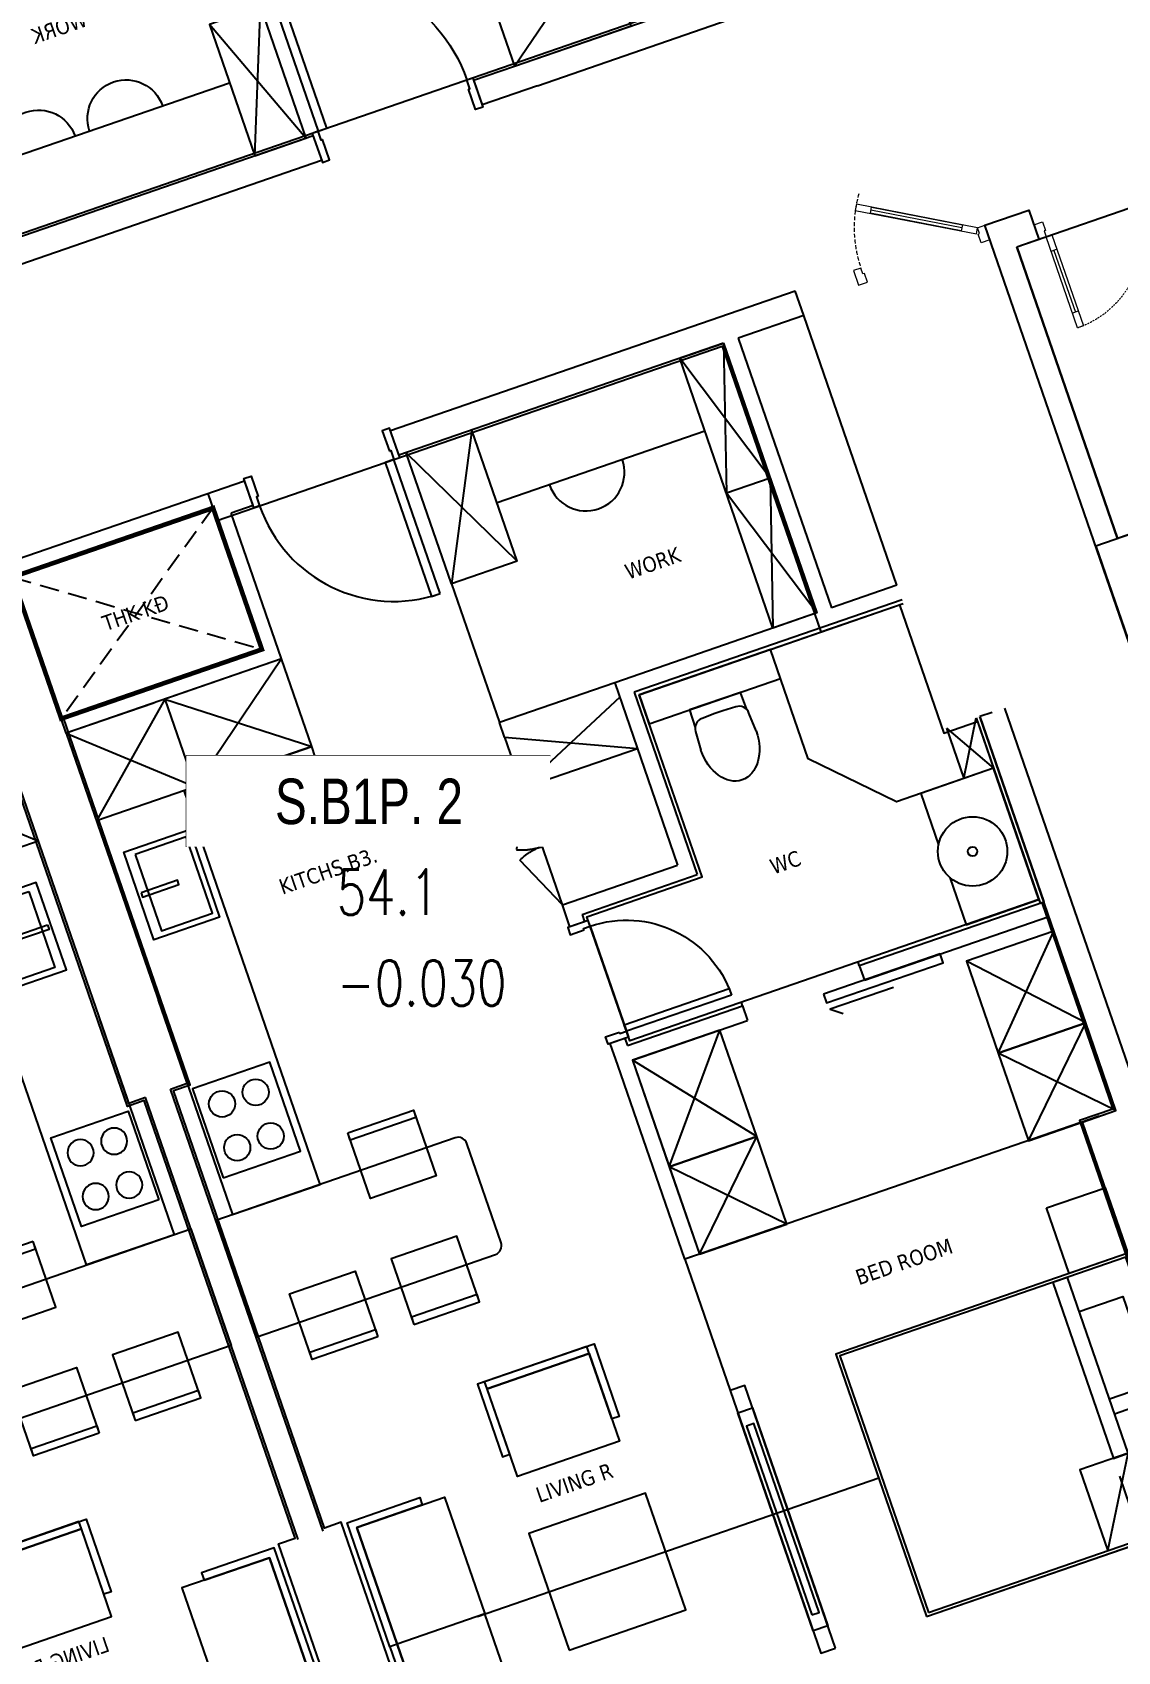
# Model space of a CAD drawing. Header units: millimetres. Extents: x -361702973 to 361248309, y -356458554 to 356543577.
# Drawn here: x -90389 to -83358, y 28556 to 39050 of the extents above; entities that cross this region are included whole.
import ezdxf
from ezdxf.enums import TextEntityAlignment as Align
from ezdxf.xclip import XClip

# ---------------------------------------------------------------- set-up
doc = ezdxf.new("R2010")
doc.units = ezdxf.units.MM
doc.header["$LTSCALE"] = 100
doc.header["$MEASUREMENT"] = 0
doc.header["$XCLIPFRAME"] = 0
doc.set_wipeout_variables(frame=1)
for name, pattern in [('220126_HDN_HBA typical plan$0$HIDDEN', [0.375, 0.25, -0.125]), ('ACAD_ISO03W100', [30, 12, -18]), ('Xref_ST_MBDV Cot vach 30.7.2022$0$HIDDEN', [0.375, 0.25, -0.125]), ('Xref_ST_MBDV Cot vach 30.7.2022$0$HIDDEN2', [0.1875, 0.125, -0.0625])]:
    doc.linetypes.add(name, pattern=pattern)
for name, color, linetype in [('1VinaPVC-Text', 9, 'Continuous'), ('A-_FURN----_E-_N', 251, 'Continuous'), ('A-ANNO-ROOM', 50, 'Continuous'), ('dien tich thong thuy', 3, 'Continuous'), ('IDEA - dim', 251, 'Continuous'), ('KT-Net manh', 139, 'Continuous'), ('KT-Tuong', 1, 'Continuous'), ('truc ky thua', 50, 'Continuous'), ('Xref_ST_MBDV Cot vach 30.7.2022$0$IDEA - dim', 251, 'Continuous'), ('Xref_ST_MBDV Cot vach 30.7.2022$0$KT-Khuat', 9, 'Xref_ST_MBDV Cot vach 30.7.2022$0$HIDDEN')]:
    doc.layers.add(name, color=color, linetype=linetype)
for name, color, linetype, lineweight in [('KT-Chuviet', 255, 'Continuous', 15), ('KT-Net thay', 7, 'Continuous', 15), ('KT-Net truc', 18, 'Continuous', 15), ('Xref_ST_MBDV Cot vach 30.7.2022$0$CUA', 37, 'Continuous', 13)]:
    doc.layers.add(name, color=color, linetype=linetype, lineweight=lineweight)
doc.styles.add('220126_HDN_HBA typical plan$0$211210_HDN_HBA_TYPICAL PLAN CORE OPT 1$0$HBA-Text', font='GOTHIC.TTF')
doc.styles.add('font unicode ccu', font='arial.ttf')
doc.styles.add('ROMANS', font='ROMANS.SHX')
doc.styles.add('Tahoma', font='tahoma.ttf')

# ---------------------------------------------------------------- blocks, each defined once
blk = doc.blocks.new('*U117')
for p, q in [((-1260.000000000004, 525.000000000002), (-1300.000000000004, 525.000000000002)), ((-1280.000000000004, 100.0000000000002), (-1280.000000000004, 525.000000000002)), ((-90.00000000000001, 525.0000000000018), (-50.00000000000001, 525.0000000000018)), ((-70, 100), (-70.00000000000001, 525.0000000000018)), ((-1260.000000000004, 100.0000000000002), (-1300.000000000004, 100.0000000000002)), ((-90, 100), (-50, 100))]:
    blk.add_line(p, q)
for points in [[(-1300.000000000004, 1.776356839400256e-13), (-1260.000000000004, 1.776356839400256e-13), (-1260.000000000004, 625.000000000002), (-1300.000000000004, 625.000000000002)], [(-50, 0), (-90, 0), (-90.00000000000001, 625.0000000000018), (-49.99999999999979, 625.0000000000018)], [(-1350.000000000004, -99.99999998255878), (-1290.000000000004, -99.99999998255875), (-1290.000000000004, -39.99999999999982), (-1300.000000000004, -39.99999999999982), (-1300.000000000004, 1.776356839400256e-13), (-1350.000000000004, 2.060573933704296e-13)], [(0, -99.99999998255892), (-60, -99.99999998255889), (-60, -40), (-50, -40), (-50, 0), (0, 0)]]:
    blk.add_lwpolyline(points, close=True)
at = {"linetype": 'Xref_ST_MBDV Cot vach 30.7.2022$0$HIDDEN2'}
for centre, radius, start, end in [((-1300.000000001013, -1.091216006443577e-09), 625.00000000124, 7.016709298534867e-15, 89.99996073224838), ((-49.99999999983451, -2.645705876602741e-10), 625.000000000419, 90.00003926775162, 180)]:
    blk.add_arc(centre, radius, start, end, dxfattribs=at)
blk = doc.blocks.new('*U119')
blk.add_line((146.6025403784438, -32.67949192431111), (666.2177826508133, -332.6794919252962))
for points in [[(0, 99.99999998255892), (60, 99.9999999825589), (60, 40.00000000000001), (50, 40.00000000000001), (50, 1.4210854715202e-14), (0, 0)], [(50, 1.4210854715202e-14), (742.8203230292576, -400.0000000009848), (762.8203230292576, -365.3589838496073), (70, 34.64101615137771)], [(900.00000000197, 99.99999998255907), (840.00000000197, 99.99999998255903), (840.00000000197, 40.00000000000011), (850.00000000197, 40.00000000000011), (850.00000000197, 1.13686837721616e-13), (900.00000000197, 9.947598300641403e-14)], [(136.6025403784438, -49.99999999999996), (156.6025403784438, -15.35898384862251), (676.2177826508133, -315.3589838496073), (656.2177826508133, -350.0000000009848)]]:
    blk.add_lwpolyline(points, close=True)
at = {"linetype": 'Xref_ST_MBDV Cot vach 30.7.2022$0$HIDDEN'}
blk.add_arc((50, 1.4210854715202e-14), 800.00000000197, 324.9504689264759, 3.239567070474854e-14, dxfattribs=at)
blk = doc.blocks.new('*U147')
at = {"ltscale": 5}
blk.add_lwpolyline([(305, -530), (305, -1.13686837721616e-13), (-305, 0), (-305, -530)], close=True, dxfattribs=at)
for centre in [(-150, -150), (150, -150.0000000000001), (-150, -380), (150, -380)]:
    blk.add_circle(centre, 85, dxfattribs=at)
blk = doc.blocks.new('*U149')
at = {"layer": 'A-_FURN----_E-_N', "linetype": 'Continuous'}
for points in [[(-899.9999999999709, 600), (-899.9999999999709, 1000), (-1349.999999999971, 1000), (-1349.999999999971, 600)], [(-900.0000000000291, -1000), (-900.0000000000291, 1000), (900.0000000000291, 1000), (900.0000000000291, -1000)], [(-880.0000000000291, -980), (-880.0000000000291, 980), (880.0000000000291, 980), (880.0000000000291, -980)], [(1350.000000000029, 600), (1350.000000000029, 1000), (900.0000000000291, 1000), (900.0000000000291, 600)]]:
    blk.add_lwpolyline(points, close=True, dxfattribs=at)
at = {"layer": 'A-_FURN----_E-_N', "linetype": '220126_HDN_HBA typical plan$0$HIDDEN', "ltscale": 500}
blk.add_lwpolyline([(-900.0000000000291, -1000), (-900.0000000000291, 1000), (900.0000000000291, 1000), (900.0000000000291, -1000)], close=True, dxfattribs=at)
at = {"layer": 'A-_FURN----_E-_N', "linetype": 'Continuous'}
for points in [[(-54.9999999999709, 580), (-54.9999999999709, 880), (-655.605454891891, 880), (-655.605454891891, 480), (-448.1151331290312, 480)], [(645.6054548844986, 580), (645.6054548844986, 880), (45.0000000000291, 880), (45.0000000000291, 580)], [(-880.0000000000291, 248.6659454330802), (-326.2632651105232, 580), (880.0000000000291, 580), (880.0000000000291, 480), (-326.2632651105232, 480), (-326.2632651105232, 580), (-326.2632651105232, 248.6659454330802), (-880.0000000000291, 248.6659454330802)]]:
    blk.add_lwpolyline(points, dxfattribs=at)
blk = doc.blocks.new('*U148')
at = {"ltscale": 5}
for points in [[(-300, -450), (300, -450), (300, 0), (-300, 0)], [(-261, -65), (261, -65), (261, -415), (-261, -415)], [(-15, -20), (15, -20), (15, -270), (-15, -270)]]:
    blk.add_lwpolyline(points, close=True, dxfattribs=at)
blk = doc.blocks.new('220126_HDN_HBA typical plan$0$210902_YS plan 330pm ver13$0$TOTO-WC-CW822J')
at = {"color": 0}
blk.add_lwpolyline([(-177.2072506700642, -119.1915361834399), (-175, 0), (175, 0), (177.2072506700642, -119.1915361836145)], dxfattribs=at)
blk.add_lwpolyline([(-190, -270), (-183.3947591906181, -144.5004246227618, -0.3908696114996718), (-115.4352058441145, -78.20653349565691), (-27.76706723973621, -75.77130742336158, -0.01388621073825284), (27.76706724101678, -75.77130742336158), (115.4352058439981, -78.20653349565691, -0.3908696114996718), (183.3947591905016, -144.5004246227618), (190, -270)], format="xyb", dxfattribs=at)
blk.add_ellipse((0, -270), major_axis=(0, -270), ratio=0.7037037037037037, start_param=4.71238898038469, end_param=7.853981633974483, dxfattribs=at)
blk = doc.blocks.new('d800')
blk.add_line((760, 70), (40, 70))
for points in [[(40, 790), (40, 70), (85, 70), (85, 790)], [(50, 25), (40, 25), (40, 70), (0, 70), (0, -70), (50, -70)], [(750, 25), (760, 25), (760, 70), (800, 70), (800, -70), (750, -70)]]:
    blk.add_lwpolyline(points, close=True)
blk.add_arc((40, 70), 720, 0, 90)
blk = doc.blocks.new('9')
for p, q in [((-3000.000000004628, -5599.999999996318), (-3345.000000458938, -5599.999999996784)), ((-3345.000000458938, -5599.999999996784), (-3000.000000005122, -5805.000000001863)), ((-3000.000000004628, -5599.999999996318), (-3345.000000458633, -5805.000000001834))]:
    blk.add_line(p, q)
at = {"color": 6, "const_width": 29.99999999999999}
blk.add_lwpolyline([(-99.99999999902502, -199.9999999962456), (-1069.999999999491, -199.9999999962456), (-1069.99999999952, -1574.999999996304), (-99.99999999943248, -1574.999999996275)], close=True, dxfattribs=at)
at = {"layer": 'A-_FURN----_E-_N', "linetype": 'Continuous'}
for points in [[(-1769.999999998581, -874.9999999943248), (-1839.999999999025, -874.9999999925785), (-1839.999999998603, -1224.999999994412), (-1769.99999999904, -1224.999999994412)], [(-1169.999999999513, -874.9999999944412), (-1769.999999998581, -874.9999999943248), (-1769.999999999069, -1674.999999994441), (-1169.99999999952, -1674.99999999626)], [(-1769.99999999904, -1224.999999994412), (-1839.999999998603, -1224.999999994412), (-1839.999999999069, -1674.999999994441), (-1769.999999999069, -1674.999999994441)]]:
    blk.add_lwpolyline(points, close=True, dxfattribs=at)
at = {"layer": 'IDEA - dim'}
for p, q in [((-1769.999999998581, -874.9999999943248), (-1769.999999998559, -199.999999994383)), ((-2119.999999999491, -2874.999999994325), (-2470, -2874.999999994485)), ((-2119.999999999083, -2874.999999992549), (-2020.000000004657, -2874.999999992549)), ((-2020.000000003696, -3665), (-2020.000000003696, -2874.999999996289)), ((-1070.000002763205, -2875.000003132969), (-169.9999999995052, -2875.000003684283)), ((-1070.000002762747, -3325.000003041656), (-1070.000002763205, -2875.000003132969)), ((-1070.000002762747, -3325.000003041656), (-170.0000000004366, -3325.000003684312)), ((-1070.000003144582, -3324.999999349879), (-1069.999996950355, -3325.000003041656)), ((-669.9999999999709, -4749.999999998079), (-670.0000000004366, -3325.000003689929)), ((-4269.999999999025, -3764.999999994412), (-4244.999999999069, -3764.999999996289)), ((-4270, -4564.999999998108), (-4244.999999999971, -4564.999999996217)), ((-1095.000000000444, -5049.999999996304), (-1095.000000000422, -4749.999999998137)), ((-169.9999999995052, -5599.999999996289), (-6.955815479159355e-09, -5599.999999998137)), ((-3000.000000004613, -5830.000000001804), (-4269.99999999904, -5830.000000001892))]:
    blk.add_line(p, q, dxfattribs=at)
blk.add_lwpolyline([(-5269.99999999904, -84.99999998044223), (-5269.99999999904, -1724.999999976731, 0.414213562373095), (-5209.999999999505, -1784.999999976717), (-4529.999999998574, -1784.999999976717, 0.414213562373095), (-4469.999999999069, -1724.999999978565), (-4469.99999999904, -84.99999998042767)], format="xyb", close=True, dxfattribs=at)
for points in [[(-1169.999999999985, -799.9999999963038), (-1169.999999999505, -199.9999999962456), (-4469.999999998574, -199.9999999944121), (-4469.999999998574, -799.9999999944121), (-1769.99999999904, -799.9999999962893), (-1769.999999999069, -1674.999999994441), (-1169.99999999952, -1674.99999999626)], [(-3269.999999999971, -2874.999999992491), (-2469.999999999025, -2874.999999992579), (-2469.999999999956, -3664.999999996217)], [(-3000.000000005122, -5805.000000001863), (-4244.999999999956, -5805.000000001775), (-4244.99999999952, -2999.999999992549), (-3394.999999999069, -2999.999999992549), (-3394.999999999549, -3789.999999996289), (-2144.99999999904, -3789.999999996246), (-2144.999999999513, -5599.999999996246)], [(-4476.139892185995, -4728.893979981542), (-4476.139892186475, -4294.403265398025), (-4530.01426306089, -4363.505103575066)], [(-3000.00000000326, -5805.000000001848), (-3345.000000458633, -5805.000000001834), (-3345.000000459579, -5140.000000456363), (-2895.000000459579, -4690.000000456275), (-2144.999999999505, -4690.000000456363), (-2144.999999999513, -5599.999999996246)], [(-3922.249721609478, -5305.000002011584), (-4245.000000000444, -5305.000002011599), (-4244.999999999956, -5805.000000001775), (-3345.000000458633, -5805.000000001834), (-3345.000000459113, -5305.000002011642), (-3697.750278390442, -5305.000002009823)]]:
    blk.add_lwpolyline(points, dxfattribs=at)
for points in [[(-8249.999999999549, -748.0050340611488), (-8249.99999999904, -299.9999999962747), (-7449.999999999032, -299.9999999944703), (-7449.999999999549, -249.9999999962893), (-8299.999999999025, -249.9999999962747), (-8299.99999999904, -748.0050340610906)], [(-8249.99999999904, -299.9999999962747), (-8249.99999999904, -899.9999999963038), (-7449.999999999542, -899.9999999944121), (-7449.999999999032, -299.9999999944703)], [(-6649.999999999505, -748.0050340610906), (-6649.999999999025, -299.9999999962165), (-7449.999999999032, -299.9999999944703), (-7449.999999999549, -249.9999999962893), (-6599.999999999513, -249.9999999943975), (-6599.999999999491, -748.0050340592861)], [(-6649.999999999025, -299.9999999962165), (-6649.999999999491, -899.9999999944121), (-7449.999999999542, -899.9999999944121), (-7449.999999999032, -299.9999999944703)], [(-5526.365906123057, -831.6291622417048), (-5526.365906122141, -381.6291622417048), (-5076.365906122584, -381.6291622435383), (-5076.365906122577, -831.6291622435092)], [(-5526.365906123057, -831.6291622417048), (-5526.365906122141, -381.6291622417048), (-5476.365906123057, -381.6291622435383), (-5476.365906123028, -831.6291622434801)], [(-5526.365906123043, -1078.370892607607), (-5526.365906122577, -1528.370892607505), (-5076.365906123494, -1528.370892607607), (-5076.36590612257, -1078.370892607636)], [(-5526.365906123043, -1078.370892607607), (-5526.365906122577, -1528.370892607505), (-5476.36590612305, -1528.370892609484), (-5476.365906123552, -1078.370892607621)], [(-4213.634093875517, -1078.370892607665), (-4213.634093875517, -1528.37089260947), (-4663.634093875968, -1528.370892607592), (-4663.634093875036, -1078.370892607578)], [(-4213.634093875517, -1078.370892607665), (-4213.634093875517, -1528.37089260947), (-4263.634093875546, -1528.370892607621), (-4263.634093875524, -1078.370892607578)], [(-7849.999999999025, -1340.677188733593), (-7849.999999998581, -2140.677188733593), (-7049.999999999025, -2140.677188733593), (-7049.999999999032, -1340.677188733593)], [(-6524.261134151835, -1390.677188735455), (-6076.256100086466, -1390.677188735397), (-6076.256100086466, -2090.677188733622), (-6026.256100086001, -2090.677188735455), (-6026.25610008552, -1340.677188735455), (-6524.261134151355, -1340.677188735455)], [(-6076.256100086466, -2090.677188733622), (-6676.256100086495, -2090.67718873547), (-6676.256100086466, -1390.677188735426), (-6076.256100086466, -1390.677188735397)], [(-6524.261134151326, -2090.677188733636), (-6076.256100086466, -2090.677188733622), (-6076.256100086466, -1390.677188735397), (-6026.256100086001, -1390.677188735455), (-6026.25610008552, -2140.677188735368), (-6524.261134151384, -2140.677188733593)], [(-124.9999999995052, -1875.000000003725), (-124.9999999995343, -1865.000000003725), (-184.9999999994907, -1865.000000003725), (-184.9999999990541, -1825.000000003725), (15.00000000097498, -1825.000000003725), (15.00000000050932, -1875.000000005501)], [(-1105.000000000429, -2785.000000005646), (-185, -2785.000000005617), (-185.0000000004366, -2725.00000000553), (-1105.000000000451, -2725.000000003711)], [(-124.9999999999709, -2775.000000005544), (-124.9999999990614, -2785.000000003667), (-185, -2785.000000005617), (-184.9999999999563, -2825.000000003711), (15.00000000097498, -2825.000000003725), (15.0000000000291, -2775.000000003638)], [(-8399.99999999997, -2974.999999994325), (-6599.999999999054, -2974.99999999447), (-6599.99999999904, -2874.999999992549), (-8399.99999999904, -2874.999999992564)], [(-6752.49999999904, -2874.999999996187), (-6752.499999999025, -2974.999999994412), (-8247.499999999956, -2974.999999994412), (-8247.499999999505, -2874.999999996304)], [(-8147.499999999491, -2899.999999994412), (-8147.499999999971, -2949.999999996333), (-6852.499999999534, -2949.999999998123), (-6852.499999999491, -2899.999999996275)], [(-5699.999999999505, -3574.999999992549), (-5099.99999999952, -3574.999999990716), (-5099.999999999491, -2974.999999990687), (-5699.999999999025, -2974.999999990687), (-5699.999999999505, -3574.999999992549)], [(-5099.99999999952, -3574.999999990716), (-4369.999999999491, -3574.999999990599), (-4369.999999999505, -2974.999999992549), (-5099.999999999491, -2974.999999990687), (-5099.99999999952, -3574.999999990716)], [(-2144.999999999505, -4690.000000456363), (-2144.99999999904, -3789.999999996246), (-2344.999999999956, -3789.999999998137), (-2344.999999999971, -4690.000000456261)], [(-4370.000000000422, -4285.574825735763), (-4429.999999999956, -4285.574825735705), (-4429.999999999971, -5085.574825735763), (-4370.000000000015, -5085.5748257339)], [(-170.000000000422, -5049.999999998137), (-2020.000000000888, -5049.999999996275), (-2020.000000000902, -4749.999999998166), (-170.0000000013679, -4749.999999998137)], [(-5699.999999999985, -5830.000000005559), (-5099.99999999904, -5830.000000005617), (-5099.999999999025, -5229.999999999942), (-5699.999999999971, -5230.000000001804), (-5699.999999999985, -5830.000000005559)], [(-5099.999999999971, -5830.000000001775), (-4469.999999999964, -5830.000000001863), (-4469.999999999971, -5230.000000001863), (-5099.999999999025, -5229.999999999942), (-5099.99999999904, -5830.000000005617)]]:
    blk.add_lwpolyline(points, close=True, dxfattribs=at)
for radius in [224.9999999999998, 29.99999999999998]:
    blk.add_circle((-3810.000000000015, -5500.000002006069), radius, dxfattribs=at)
for centre, radius, end in [((-185, -2785.000000005617), 919.9999999999993, 180), ((-669.999999999498, -3933.683784391746), 249.9999999999998, 270)]:
    blk.add_arc(centre, radius, 90, end, dxfattribs=at)
at = {"layer": 'KT-Net manh', "linetype": 'ACAD_ISO03W100', "ltscale": 4}
for p, q in [((-1169.999999999505, -199.9999999962456), (-1769.999999998581, -874.9999999943248)), ((-1169.999999999513, -874.9999999944412), (-1769.999999998559, -199.999999994383)), ((-7450.000000000015, -849.9999999962893), (-7449.999999999534, -3599.999999994398)), ((-1169.999999999513, -874.9999999944412), (-1769.999999999069, -1674.999999994441)), ((-1169.99999999952, -1674.99999999626), (-1769.999999998581, -874.9999999943248)), ((-3269.999999999971, -2874.999999992491), (-2905.673725120723, -2709.87469776909)), ((-2469.999999999025, -2874.999999992579), (-2834.326274876483, -2709.874697769061)), ((-5699.999999999534, -2874.999999992564), (-6599.99999999904, -2874.999999992549)), ((-5699.999999999971, -5714.999999998079), (-5699.999999999534, -2874.999999992564)), ((-2119.999999999491, -2874.999999994325), (-2469.999999999956, -3664.999999996217)), ((-2119.999999999971, -3664.999999998065), (-2469.999999999025, -2874.999999992579)), ((-1070.000002763205, -2875.000003132969), (-2019.999999999985, -2875.000003132969)), ((-170.0000000716682, -3325.000003686087), (-1070.00000276322, -2875.000003164634)), ((-169.9999999995052, -2875.000003684283), (-1070.000002762747, -3325.000003041656)), ((-5699.999999999505, -3574.999999992549), (-5099.999999999491, -2974.999999990687)), ((-5699.999999999025, -2974.999999990687), (-5099.99999999952, -3574.999999990716)), ((-5099.99999999952, -3574.999999990716), (-4369.999999999505, -2974.999999992549)), ((-5099.999999999491, -2974.999999990687), (-4369.999999999491, -3574.999999990599)), ((-2020.000000000931, -5049.999999990687), (-1095.000000000466, -4749.999999992535)), ((-1095.000000000473, -5049.999999990701), (-2020.000000000931, -4749.999999992549)), ((-1095.000000000473, -5049.999999990701), (-170.0000000013679, -4749.999999992549)), ((-170.0000000004366, -5049.999999992579), (-1095.000000000466, -4749.999999992535)), ((-5699.999999999985, -5830.000000005559), (-5099.999999999025, -5229.999999999942)), ((-5699.999999999971, -5230.000000001804), (-5099.99999999904, -5830.000000005617)), ((-5099.999999999971, -5830.000000001775), (-4469.999999999971, -5230.000000001863)), ((-5099.999999999025, -5229.999999999942), (-4469.999999999964, -5830.000000001863))]:
    blk.add_line(p, q, dxfattribs=at)
for centre, start, end in [((-3269.999999999971, -2874.999999992491), 0, 24.38168205638541), ((-2469.999999999025, -2874.999999992579), 155.6183179436146, 180)]:
    blk.add_arc(centre, 399.9999999999997, start, end, dxfattribs=at)
at = {"layer": 'KT-Tuong'}
for p, q in [((-6600.000000001128, -84.99999998036947), (-3569.999999998581, -84.99999998047133)), ((-3569.999999998581, -84.99999998047133), (-3569.999999998574, -199.9999999962747)), ((-3569.999999998574, -199.9999999962747), (-3000.000000068831, -199.9999999899592)), ((-1169.99999999952, -1674.99999999626), (-1169.999999999505, -199.9999999962456)), ((-1169.999999999505, -199.9999999962456), (-1069.999999999505, -199.9999999962311)), ((-1069.99999999952, -1574.999999996304), (-1069.999999999505, -199.9999999962311)), ((-99.99999999902502, -199.9999999962456), (-99.99999999943248, -1574.999999996275)), ((9.604264050722122e-10, -199.9999999962602), (4.94765117764473e-10, -1824.999999994412)), ((-1169.99999999952, -1674.99999999626), (-169.9999999995125, -1674.999999996289)), ((-1069.99999999952, -1574.999999996304), (5.675246939063072e-10, -1574.999999996289)), ((-169.9999999995271, -1824.999999992477), (-169.9999999995125, -1674.999999996289)), ((-169.9999999999709, -1824.999999994412), (4.94765117764473e-10, -1824.999999994412)), ((-169.9999999999782, -5049.999999996202), (-169.9999999990396, -2825.000000005588)), ((2.91038304567337e-11, -2825.000000003725), (-7.436028681695461e-09, -5599.999999998137)), ((-4219.999999998574, -2974.999999990687), (-4219.999999999047, -2874.999999990629)), ((-3419.999999999505, -2974.999999990745), (-3420, -2874.999999992579)), ((-4219.99999999904, -2974.999999988882), (-4269.99999999904, -2974.999999990614)), ((-4269.99999999904, -2974.999999990614), (-4269.999999999025, -3764.999999994412)), ((-3369.999999998152, -2974.999999990687), (-3419.999999999971, -2974.999999988839)), ((-3369.999999998152, -2974.999999990687), (-3369.999999999505, -3764.999999994368)), ((-2020.000000003696, -3664.999999996275), (-3269.999999999534, -3664.999999996275)), ((-2020.000000001353, -5049.999999994412), (-2020.000000003245, -3664.999999996275)), ((-4269.999999999025, -3764.999999994412), (-4369.999999999956, -3764.999999996187)), ((-2119.999999999971, -3764.999999994354), (-3369.999999999505, -3764.999999994368)), ((-2119.999999999491, -5599.999999994354), (-2119.999999999505, -3764.999999998152)), ((-4270, -4564.999999998108), (-4370.000000000429, -4564.999999996202)), ((-4270, -4564.999999998108), (-4269.99999999904, -5830.000000001892)), ((-2020.000000000888, -5049.999999996275), (-170.000000000422, -5049.999999998137)), ((-169.999999999025, -5149.999999994325), (-2020.000000000917, -5149.999999994412)), ((-2020.000000000437, -5599.999999996275), (-2020.000000000458, -5149.999999992549)), ((-169.9999999995052, -5599.999999996289), (-169.9999999995198, -5149.999999994412)), ((-2020.000000000437, -5599.999999996275), (-169.9999999995052, -5599.999999996289)), ((-3000.000000003725, -5914.999999994441), (-3000.000000003682, -5830.000000001863))]:
    blk.add_line(p, q, dxfattribs=at)
for points in [[(-4369.999999999505, -2974.999999992549), (-5699.999999999025, -2974.999999990687), (-5699.999999999534, -2874.999999992564), (-4369.999999999534, -2874.999999992564)], [(-4369.999999999534, -2874.999999992564), (-4219.999999999047, -2874.999999990629)], [(-3420, -2874.999999992579), (-3269.999999999971, -2874.999999992491), (-3269.999999999534, -3664.999999996275)], [(-4369.999999999505, -2974.999999992549), (-4369.999999999956, -3764.999999996187)], [(-4370.000000000429, -4564.999999996202), (-4369.999999999971, -5830.000000001863)], [(-169.9999999999782, -5049.999999996202), (-2020.000000000917, -5049.999999994412)], [(-6600.00000000788, -5830.000000001819), (-6600.000000007873, -5599.999999986903), (-5700, -5599.999999986961), (-5699.999999999971, -5830.000000001848), (-3000.000000003682, -5830.000000001863)]]:
    blk.add_lwpolyline(points, dxfattribs=at)
at = {"layer": 'Xref_ST_MBDV Cot vach 30.7.2022$0$KT-Khuat', "linetype": 'Xref_ST_MBDV Cot vach 30.7.2022$0$HIDDEN', "ltscale": 5}
for p, q in [((-99.9999999990323, -199.9999999962165), (-1069.99999999952, -1574.999999996304)), ((-100.0006484076293, -1574.999999996275), (-1069.999999999491, -200.0009205046372))]:
    blk.add_line(p, q, dxfattribs=at)
at = {"layer": 'IDEA - dim', "extrusion": (0, 0, -1), "xscale": -1, "zscale": -1, "rotation": 180}
blk.add_blockref('*U147', (3919.999999998574, -749.9999999961874), dxfattribs=at)
at = {"layer": 'IDEA - dim'}
for name, p, xscale, rotation in [('*U148', (-2319.999999998567, -299.9999999944121), -1, 359.9999999999918), ('d800', (-4219.999999999025, -2929.999999990687), -1, 180), ('*U149', (-7500.000000000422, -4599.999999998152), -1, 180), ('220126_HDN_HBA typical plan$0$210902_YS plan 330pm ver13$0$TOTO-WC-CW822J', (-2345.000000000022, -4240.000000227257), -1.000000000000001, 270)]:
    blk.add_blockref(name, p, dxfattribs=dict(at, xscale=xscale, rotation=rotation))
at = {"layer": '1VinaPVC-Text', "style": 'Tahoma'}
for s, p in [('THK KĐ', (-628.4577645069803, -656.3248349818023)), ('KITCHS.B3.', (-2616.439761780421, -1181.604633180483)), ('LIVING R', (-6885.44221854207, -1468.461951309728)), ('BED ROOM', (-6228.253716063686, -3886.102424358964)), ('WORK', (-1417.810789075636, -3966.13517803885)), ('WC', (-3531.033974959486, -4230.913363981905))]:
    blk.add_text(s, height=99.99999999999991, rotation=270, dxfattribs=at).set_placement(p)
blk = doc.blocks.new('10')
at = {"layer": 'IDEA - dim'}
for p, q in [((-9430.000000001062, -1444.999999977648), (-8829.999999999185, -644.9999999795109)), ((-8529.999997237697, -2875.000003121793), (-9430.000000001848, -2875.000003671274)), ((-8930.000000004642, -5174.999999979511), (-8930.000000036773, -3225.000003496185))]:
    blk.add_line(p, q, dxfattribs=at)
for points in [[(-9429.9999999992, -569.9999999813735), (-9429.999999998254, 30.0000000204891), (-6029.999999998574, 30.00000001117587), (-6029.99999999904, -569.9999999888241), (-8830.000000000116, -569.9999999832362), (-8830.000000000582, -1444.999999979511), (-9430.000000001062, -1444.999999977648)], [(-8529.999997238148, -2875.000003153458), (-8529.999997237683, -3225.000003360212), (-9430.00000000278, -3225.000003671274), (-9430.00000000278, -2875.000003671274)]]:
    blk.add_lwpolyline(points, dxfattribs=at)
for points in [[(-9430.000000000582, -644.9999999794818), (-8829.999999999185, -644.9999999795109), (-8830.000000000582, -1444.999999979511), (-9430.000000001062, -1444.999999977648)], [(-9474.999999999956, -1774.999999992579), (-9475.000000001353, -1764.999999988824), (-9415.000000001353, -1764.999999986961), (-9415.000000000888, -1724.999999990687), (-9615.000000000888, -1724.999999988853), (-9615.000000000422, -1774.999999988824)], [(-8395.000000000931, -2784.999999990716), (-9415.000000001863, -2784.999999990687), (-9415.000000001397, -2724.999999990687), (-8395.000000000931, -2724.999999988824)], [(-9475.000000000917, -2774.999999990716), (-9475.000000001848, -2784.999999990687), (-9415.000000001863, -2784.999999990687), (-9415.00000000278, -2824.999999988824), (-9615.000000001848, -2824.999999988824), (-9615.000000002314, -2774.999999990658)]]:
    blk.add_lwpolyline(points, close=True, dxfattribs=at)
for centre, radius, start, end in [((-9414.999999999229, -2784.999999984313), 1019.999999997356, 0, 90), ((-8930.000000003245, -3933.683784373075), 250, 270.0000000266804, 90.00000002668041), ((-8930.000000004657, -4533.683784374967), 250, 270.0000000266804, 90.00000002668041)]:
    blk.add_arc(centre, radius, start, end, dxfattribs=at)
at = {"layer": 'KT-Net manh', "linetype": 'ACAD_ISO03W100', "ltscale": 4}
for p, q in [((-9430.00000000278, -3225.000003671274), (-8529.999997238148, -2875.000003153458)), ((-9430.000000001848, -2875.000003671274), (-8529.999997237683, -3225.000003360212))]:
    blk.add_line(p, q, dxfattribs=at)
at = {"layer": 'KT-Tuong'}
for p, q in [((-9600.000000000306, -1344.999999977677), (-9600.000000000422, -1724.999999975786)), ((-9430.000000001353, -1724.999999977648), (-9430.000000001062, -1444.999999977648)), ((-9430.000000001353, -1724.99999997954), (-9600.000000000422, -1724.999999975786)), ((-9430.000000005108, -5474.999999979482), (-9430.000000005122, -2824.999999988824))]:
    blk.add_line(p, q, dxfattribs=at)
for points in [[(-9600.000000000306, -1344.999999977677), (-9600.000000000291, 200.0000000006112), (-9500.000000000291, 200.0000000006112)], [(-9430.000000001062, -1444.999999977648), (-9430.000000001048, 30.00000002363231)], [(-9430.000000001062, -1444.999999977648), (-9430.000000001062, -1444.999999977648)], [(-9430.000000006039, -5574.999999981374), (-9430.000000006039, -5799.999999986932), (-9600.000000005573, -5799.999999985099), (-9600.000000000917, -2824.999999986961)]]:
    blk.add_lwpolyline(points, dxfattribs=at)
at = {"layer": '1VinaPVC-Text', "style": 'Tahoma'}
blk.add_text('WORK', height=100, rotation=270.0000000266804, dxfattribs=at).set_placement((-8282.1892109271, -3966.135178057448))
blk = doc.blocks.new('A$C418F5BC8')
at = {"layer": 'A-ANNO-ROOM', "insert": (648.1133449638728, 1090.790118377889), "char_height": 600, "attachment_point": 2, "rotation": 50.44882673977027, "style": '220126_HDN_HBA typical plan$0$211210_HDN_HBA_TYPICAL PLAN CORE OPT 1$0$HBA-Text'}
blk.add_mtext_dynamic_manual_height_columns('SL-S', width=722857412.8743668, gutter_width=9765.624999999996, heights=[0], dxfattribs=at)
blk = doc.blocks.new('A$C1AAC5519')
at = {"layer": 'A-ANNO-ROOM', "insert": (772.955269176513, 1216.574747113511), "char_height": 600, "attachment_point": 2, "rotation": 50.44882673977027, "style": '220126_HDN_HBA typical plan$0$211210_HDN_HBA_TYPICAL PLAN CORE OPT 1$0$HBA-Text'}
blk.add_mtext_dynamic_manual_height_columns('1-BR', width=722857412.8743668, gutter_width=9765.624999999996, heights=[0], dxfattribs=at)
blk = doc.blocks.new('A$C2A6C5140')
at = {"layer": 'A-ANNO-ROOM', "insert": (731.4497625969816, 1190.0169191678, 0.0003277973379295924), "char_height": 600, "attachment_point": 2, "rotation": 50.44882673977027, "style": '220126_HDN_HBA typical plan$0$211210_HDN_HBA_TYPICAL PLAN CORE OPT 1$0$HBA-Text'}
blk.add_mtext_dynamic_manual_height_columns('2-BR', width=722857412.8743668, gutter_width=9765.624999999996, heights=[0], dxfattribs=at)
blk = doc.blocks.new('A$C5388591E')
at = {"layer": 'A-ANNO-ROOM', "insert": (894.3001998505497, 842.1987865094561, 0.0004622000541105721), "char_height": 600, "attachment_point": 2, "rotation": 1.4064704596368105, "style": '220126_HDN_HBA typical plan$0$211210_HDN_HBA_TYPICAL PLAN CORE OPT 1$0$HBA-Text'}
blk.add_mtext_dynamic_manual_height_columns('3-BR', width=722857412.8743668, gutter_width=9765.624999999996, heights=[0], dxfattribs=at)
blk = doc.blocks.new('A$C21AF0CCA')
at = {"layer": 'A-ANNO-ROOM', "insert": (1197.56892258345, 814.6835720778872), "char_height": 600, "attachment_point": 2, "rotation": 0.10542954816276216, "style": '220126_HDN_HBA typical plan$0$211210_HDN_HBA_TYPICAL PLAN CORE OPT 1$0$HBA-Text'}
blk.add_mtext_dynamic_manual_height_columns('1-BR+', width=722857412.8743668, gutter_width=9765.624999999996, heights=[0], dxfattribs=at)
blk = doc.blocks.new('*U308')
blk.add_line((-146.6025403784438, -32.67949192431111), (-579.615242271595, -282.6794919248491))
for points in [[(-800.0000000010757, 99.99999998255906), (-740.0000000010757, 99.99999998255902), (-740.0000000010757, 40.00000000000009), (-750.0000000010757, 40.0000000000001), (-750.0000000010757, 1.012523398457337e-13), (-800.0000000010757, 8.70414851305317e-14)], [(-50, 1.4210854715202e-14), (-656.2177826500392, -350.0000000005377), (-676.2177826500392, -315.3589838491602), (-69.99999999999999, 34.64101615137771)], [(2.66100453930543e-14, 99.99999998255892), (-59.99999999999997, 99.9999999825589), (-59.99999999999999, 40.00000000000001), (-49.99999999999999, 40.00000000000001), (-50, 1.4210854715202e-14), (0, 0)], [(-136.6025403784438, -49.99999999999996), (-156.6025403784438, -15.35898384862251), (-589.615242271595, -265.3589838491602), (-569.615242271595, -300.0000000005377)]]:
    blk.add_lwpolyline(points, close=True)
at = {"linetype": 'Xref_ST_MBDV Cot vach 30.7.2022$0$HIDDEN'}
blk.add_arc((-50, 1.4210854715202e-14), 700.0000000010757, 180, 215.0495310735241, dxfattribs=at)
blk = doc.blocks.new('TAG CAO DO SAN')
at = {"layer": 'KT-Net thay', "flags": 128}
blk.add_lwpolyline([(1526701.778855525, -266095.2298759429), (1526701.778855525, -266566.6584041911), (1527644.63591202, -266566.6584041911), (1527644.63591202, -266095.2298759429)], close=True, dxfattribs=at)
blk.add_wipeout([(1526701.778855525, -266095.2298759429), (1527644.6359120198, -266095.2298759429), (1527644.6359120198, -266566.65840419114), (1526701.778855525, -266566.65840419114)]).dxf.layer = 'KT-Net thay'
for points in [[(1526701.778855525, -266330.9441400666), (1527644.63591202, -266330.9441400666)], [(1526701.778855525, -266566.6584041911), (1527644.63591202, -266566.6584041911)]]:
    blk.add_lwpolyline(points, dxfattribs=at)
at = {"layer": 'KT-Chuviet', "color": 31, "style": 'ROMANS', "width": 0.75}
blk.add_text('DTTT:', height=117.8571320618522, dxfattribs=at).set_placement((1526748.92170835, -266507.8139601254))
at = {"layer": 'KT-Chuviet', "color": 31, "style": 'font unicode ccu', "width": 0.75}
blk.add_attdef('TÊNPHÒNG', text='', height=117.85713, dxfattribs=at).set_placement((1527175.308820772, -266213.4467624734), align=Align.MIDDLE_CENTER)
at = {"layer": 'KT-Chuviet', "color": 31, "ltscale": 15, "style": 'ROMANS', "width": 0.75, "flags": 8}
blk.add_attdef('CAO-DO', (1527091.943339912, -266507.7298381611), '', height=117.8571320618522, dxfattribs=at)

msp = doc.modelspace()

# ---------------------------------------------------------------- linework, layer by layer
at = {"layer": 'Defpoints', "elevation": 4.469598132449163e-10}
msp.add_lwpolyline([(-84011.02004496579, 37660.09295292766), (-81269.79386573145, 38606.49616192075), (-80323.39065672175, 35865.26998247628), (-81599.47870565241, 35424.70297141679), (-81893.19004641564, 36275.4283375355), (-83358.32817668299, 35769.5921396309)], close=True, dxfattribs=at)
at = {"layer": 'dien tich thong thuy'}
for points, elevation in [([(-89111.26033977733, 47943.67204340069), (-88197.55800940428, 45297.16289776114), (-87980.08818735788, 45372.04221973183), (-85891.47015217706, 39322.42786709229), (-91175.4199253193, 37498.15409523848), (-91774.26471447264, 39232.68859143739), (-91882.96851123412, 39195.15880901241), (-92617.24686305251, 41321.97222397134), (-92626.69936711802, 41318.70876463028), (-93382.19020465121, 43506.96345602664), (-93273.4816587785, 43544.49487807331), (-94188.1370591378, 46190.88985590629)], -5.46011708795021e-05), ([(-83859.62883820188, 33406.62311041308), (-83850.17633408375, 33409.88656977218), (-83388.3968372956, 32072.35724435584), (-83605.80443083851, 31997.2976795018), (-82398.32447488025, 28499.87117477597), (-84851.24927981912, 27653.00347582463), (-84974.1318326832, 27610.57850438842), (-87474.31915850613, 26747.39350850906), (-88388.15812611909, 29394.29841947944), (-88496.7996941142, 29356.58839424761), (-89475.82937300841, 32192.31608477532), (-89367.12557622815, 32229.84586720529), (-90187.8856008004, 34607.15063985436), (-88902.34504751395, 35050.98111035179), (-89191.16119921795, 35887.52772023965), (-85920.59479219584, 37016.68465232274), (-85280.95676130576, 35163.99385529008), (-84770.52154203945, 35340.22065961331), (-84483.40340520874, 34508.59229472646), (-84265.93358284251, 34583.4716168048)], 5.460151078797131e-05)]:
    msp.add_lwpolyline(points, close=True, dxfattribs=dict(at, elevation=elevation))
at = {"layer": 'dien tich thong thuy', "elevation": 1.548779697251709e-10}
msp.add_lwpolyline([(-92419.19133792768, 34773.05635515037), (-93336.0842323729, 34456.50079902242), (-95547.9701839129, 33692.85131311203), (-94949.12539474962, 31958.3168169165), (-95350.85681784686, 31819.61979481376), (-95022.87915374822, 30869.64313622367), (-95240.28674728688, 30794.58357136659), (-94833.98605927119, 29617.74681509734), (-94843.43856333774, 29614.4833557558), (-94381.65906651826, 28276.95403035027), (-94164.24787743368, 28352.01483656386), (-92957.65470816895, 24854.2821703914), (-90503.84671137987, 25701.45478973981), (-90380.96415851693, 25743.87976117925), (-87880.77683293691, 26607.06475700835), (-88794.61580054021, 29253.96966795081), (-88685.8497752725, 29291.3192074789), (-89664.87945423112, 32127.0468979844), (-89773.58325100922, 32089.51711555228), (-90594.75761254187, 34468.02200235391), (-91879.46949129248, 34021.79130373084), (-92168.6999801592, 34859.53802770144), (-92419.19133792723, 34773.05635514906)], dxfattribs=at)
at = {"layer": 'truc ky thua', "elevation": 4.469598132449163e-10}
msp.add_lwpolyline([(-81893.19004641564, 36275.42833753551), (-83500.11573768144, 35720.64024953011), (-82031.55903463287, 31467.01342156364), (-82898.60169750225, 31220.56460107272), (-81935.9434442842, 28432.2562142218), (-79474.2198523858, 29281.95987044426)], close=True, dxfattribs=at)
at = {"layer": 'Xref_ST_MBDV Cot vach 30.7.2022$0$IDEA - dim', "color": 1}
for p, q in [((-84011.02004496564, 37660.09295292725), (-83869.23248396767, 37709.04484304864)), ((-84011.02004496579, 37660.09295292766), (-83358.32817668375, 35769.59213963061)), ((-82914.91899417088, 31267.82712141718), (-84089.76435661822, 34670.72858404106))]:
    msp.add_line(p, q, dxfattribs=at)
at = {"layer": 'Xref_ST_MBDV Cot vach 30.7.2022$0$IDEA - dim', "color": 1, "elevation": 4.469598132449163e-10}
msp.add_lwpolyline([(-82981.34098260163, 34524.4493141516), (-83075.86602326413, 34491.8147207406), (-84218.07679275432, 37800.19114412987), (-83934.5016707858, 37898.09492435693), (-83869.23248396767, 37709.04484304864)], dxfattribs=at)

# ---------------------------------------------------------------- block references
at = {"layer": 'A-ANNO-ROOM'}
for p in [(-193366.6029767873, 192837.9996409905, 5.460855537377236e-05), (-194725.1126339572, 187914.7636662904, 5.460855537377236e-05), (-204628.500881133, 156603.4286092457, 5.461079910308954e-05), (-263479.6090599558, 50485.12915140932, 5.460850030168077e-05), (-269121.1781233152, 49296.5544193383, 5.460850030168077e-05), (-249390.2929153891, 45734.43883928895, 5.460850030168077e-05), (-231828.0778406897, 44407.82273046864, 5.460832008522107e-05), (-260545.3674363113, 42210.52099001262, 5.460850030168077e-05), (-266005.9544405445, 40714.37009385967, 5.460850030168077e-05), (-231175.8712175231, 40645.45605562796, 5.460850030168077e-05), (-228303.7210763374, 35687.765146195, 5.460832008522128e-05)]:
    msp.add_blockref('A$C21AF0CCA', p, dxfattribs=at)
at = {"layer": 'dien tich thong thuy'}
for name, p, rotation in [('A$C2A6C5140', (-235738.0721845079, 62244.32288491951, 3.214423980650787e-05), 310.9576437198666), ('A$C2A6C5140', (-226971.972951604, 58672.53392838872, 1.895367564819208e-05), 310.9576437198666), ('A$C2A6C5140', (-182858.1837168724, 33888.05154022964, 0.000178988243818107), 310.9576437198666), ('A$C2A6C5140', (-180585.3237963979, 23151.33387848926, 0.000178988243818107), 310.9576437198666), ('A$C2A6C5140', (-203396.9752949114, 23120.58807031136, 0.0001030398263186841), 310.9576437198666), ('A$C2A6C5140', (-196571.0380073554, 22922.69606213347, 0.000178988243818107), 310.9576437198666), ('A$C418F5BC8', (-247792.2532073302, 59981.48598654423, -1.001597833679712e-05), 309.6632197063607), ('A$C418F5BC8', (-251962.2979944813, 57974.75306764379, -1.001597833679712e-05), 309.6632197063607), ('A$C418F5BC8', (-255726.2573242666, 56926.2422651329, -1.001597833679712e-05), 309.6632197063607), ('A$C418F5BC8', (-259675.3290057395, 55322.63898630807, -1.001597833679712e-05), 309.6632197063607), ('A$C1AAC5519', (-244712.9849651629, 48430.23954045825, 0.0003723829774320968), 309.6566028083925), ('A$C1AAC5519', (-223357.5065853495, 48059.78935259463, 0.0005547181599990354), 309.6566028083925), ('A$C1AAC5519', (-221487.8086388012, 45005.57789840109, 0.0003723828570649432), 309.6566028083925), ('A$C418F5BC8', (-197487.0809651244, 33411.4671110799, -1.001597833679712e-05), 309.6632197063607), ('A$C418F5BC8', (-193448.7475272998, 33349.36583146098, -1.001597833679712e-05), 309.6632197063607), ('A$C418F5BC8', (-201711.797739714, 33256.21495891846, -1.001597833679712e-05), 309.6632197063607), ('A$C418F5BC8', (-206278.2197520126, 33163.06303948996, -1.001597833679712e-05), 309.6632197063607), ('A$C1AAC5519', (-271599.8972878471, 39640.33326624559, 0.0003723828655667127), 309.6566028083925), ('A$C418F5BC8', (-226889.0124284044, 31090.29572592763, -1.001597833679712e-05), 309.6632197063607), ('A$C1AAC5519', (-217339.68294671, 23702.2762728755, -0.3423708923741385), 309.6566028083925), ('A$C1AAC5519', (-211634.5547104646, 23442.24319922904, 0.0003723828655667127), 309.6566028083925), ('A$C1AAC5519', (-187964.0545017801, 23164.08220845302, 0.0003723828655667127), 309.6566028083925)]:
    msp.add_blockref(name, p, dxfattribs=dict(at, rotation=rotation))
for name, p in [('A$C418F5BC8', (-197463.7292652081, 182913.4540568058, 9.919419487628366e-05)), ('A$C418F5BC8', (-200258.9907205751, 179138.6891211519, 4.458552763712727e-05)), ('A$C2A6C5140', (-188160.0390614129, 177105.642765429, 9.919419487628366e-05)), ('A$C418F5BC8', (-200994.9430359419, 174771.894767079, 4.458552763712727e-05)), ('A$C2A6C5140', (-234759.4766391878, 172444.9136382493, 4.458552763712727e-05)), ('A$C418F5BC8', (-200719.9128290097, 170423.8323274105, 4.458552763712727e-05)), ('A$C2A6C5140', (-190797.8283776039, 169517.5067573905, 9.919419487628366e-05)), ('A$C1AAC5519', (-230167.9898228928, 167012.0323451896, 0.0003723828655667197)), ('A$C418F5BC8', (-202290.0123814641, 165833.5958576689, 9.919419487628366e-05)), ('A$C1AAC5519', (-241412.7857485664, 165333.8017953324, 0.0003723828655667197)), ('A$C418F5BC8', (-226321.6487100684, 164849.0004456656, 4.458552763712727e-05)), ('A$C418F5BC8', (-223174.4637594427, 162010.1787619262, 0.05488942016446244)), ('A$C418F5BC8', (-203583.8919471729, 161846.927602817, 4.458552763712727e-05)), ('A$C418F5BC8', (-244807.1773967599, 161329.3218979316, 0.05488941081008353)), ('A$C2A6C5140', (-193344.5366901597, 160504.8948145737, 9.919419487628366e-05)), ('A$C418F5BC8', (-219934.1653648383, 159334.2093209107, 0.05488940151768119)), ('A$C1AAC5519', (-248428.8589248053, 157037.2006521042, 0.0003723828655667197)), ('A$C1AAC5519', (-252286.3459864925, 152336.1708680308, 0.02738517669695963)), ('A$C2A6C5140', (-195752.5445711951, 151816.0180695198, 4.458552763712727e-05)), ('A$C418F5BC8', (-228142.1604593961, 149140.0456224125, 0.05488939420954132)), ('A$C1AAC5519', (-255923.8224010994, 147682.0149176453, 0.0004269909932618908)), ('A$C418F5BC8', (-224737.6489350568, 146340.2200414557, 0.05488939420954583)), ('A$C2A6C5140', (-198038.3940573054, 144980.9671920894, 4.458552763712727e-05)), ('A$C418F5BC8', (-221724.5828443308, 144236.942033412, 4.458552763895914e-05)), ('A$C1AAC5519', (-260576.8913636276, 142107.7025675907, 0.027822102169103)), ('A$C418F5BC8', (-245667.6157152384, 140788.472051876, 9.916924510345083e-05)), ('A$C418F5BC8', (-263605.4986913943, 138503.2694156115, 0.05488941081008353)), ('A$C2A6C5140', (-199977.0465312221, 137220.1243192966, 9.919419487628366e-05)), ('A$C418F5BC8', (-247616.0924330471, 136995.8708936881, 4.458552763712727e-05)), ('A$C418F5BC8', (-266636.7078710849, 135433.6128811316, 4.458552763712727e-05)), ('A$C1AAC5519', (-268569.1861684484, 131058.0044733415, 0.0003723828655667197)), ('A$C418F5BC8', (-252583.1748971227, 130659.4905633791, 9.92039971646407e-05)), ('A$C418F5BC8', (-256446.2619547517, 127486.843743643, 4.458552763712727e-05)), ('A$C418F5BC8', (-258902.9768848096, 124459.8911733059, 0.05488941081005369)), ('A$C2A6C5140', (-265461.1614808204, 122023.7036381988, 0.02705737929207316)), ('A$C5388591E', (-193808.7999730141, 199941.1790572023, 4.458570785358675e-05)), ('A$C5388591E', (-210573.5526519337, 135718.1497136029, 9.91946273371655e-05)), ('A$C5388591E', (-276921.94039411, 49051.50231821807, -1.001579812033762e-05)), ('A$C5388591E', (-224277.5649896398, 23412.81915787171, 4.458552763712727e-05))]:
    msp.add_blockref(name, p, dxfattribs=at)
at = {"layer": 'IDEA - dim', "xscale": -1}
for name, p, rotation in [('10', (-88978.19587819013, 48217.06525666616, -5.460117087949517e-05), 289.0471379539938), ('9', (-90740.30458751359, 35548.40419921593), 289.047137954676)]:
    msp.add_blockref(name, p, dxfattribs=dict(at, rotation=rotation))
at = {"layer": 'IDEA - dim', "rotation": 109.0471379533736}
msp.add_blockref('9', (-90740.30458750654, 35548.40419921836), dxfattribs=at)
at = {"layer": 'Xref_ST_MBDV Cot vach 30.7.2022$0$CUA', "rotation": 199.0471379528693}
msp.add_blockref('*U119', (-84218.07679275433, 37800.19114412987), dxfattribs=at)
at = {"layer": 'Xref_ST_MBDV Cot vach 30.7.2022$0$CUA', "xscale": -1}
for name, p, rotation in [('*U117', (-82593.14443498384, 38149.61185411588), 199.0471379530761), ('*U308', (-83075.86602324592, 34491.8147207459), 289.0471379551669)]:
    msp.add_blockref(name, p, dxfattribs=dict(at, rotation=rotation))

# ---------------------------------------------------------------- next in the draw order: block references
at = {"layer": 'KT-Net truc'}
ref = msp.add_blockref('TAG CAO DO SAN', (-3906146.783597049, 699599.8144397485, -0.0002124631564102194), dxfattribs=dict(at, xscale=2.5, yscale=2.5, zscale=2.5))
XClip(ref).set_block_clipping_path([(1526674.1636322693, -266330.9441400666), (1527644.6359120198, -266095.2298759429)])
ref.add_attrib('CAO-DO', '54.1', (-88416.9252472675, 33330.48984434568, -0.0002124631564102194), dxfattribs={"layer": 'KT-Chuviet', "color": 31, "ltscale": 15, "height": 294.6428301546305, "style": 'ROMANS', "width": 0.7500000000000001})
ref.add_attrib('CAO-DO', '-0.030', (-88416.9252472675, 32741.20418403643, -0.0002124631564102194), dxfattribs={"layer": 'KT-Chuviet', "color": 31, "ltscale": 15, "height": 294.6428301546305, "style": 'ROMANS', "width": 0.7500000000000001})
ref.add_attrib('TÊNPHÒNG', 'S.B1P. 2', dxfattribs={"layer": 'KT-Chuviet', "color": 31, "height": 294.642825, "style": 'font unicode ccu', "width": 0.7500000000000001}).set_placement((-88208.51154511634, 34066.19753356483, -0.0002124631564102194), align=Align.MIDDLE_CENTER)

doc.saveas('drawing.dxf')
